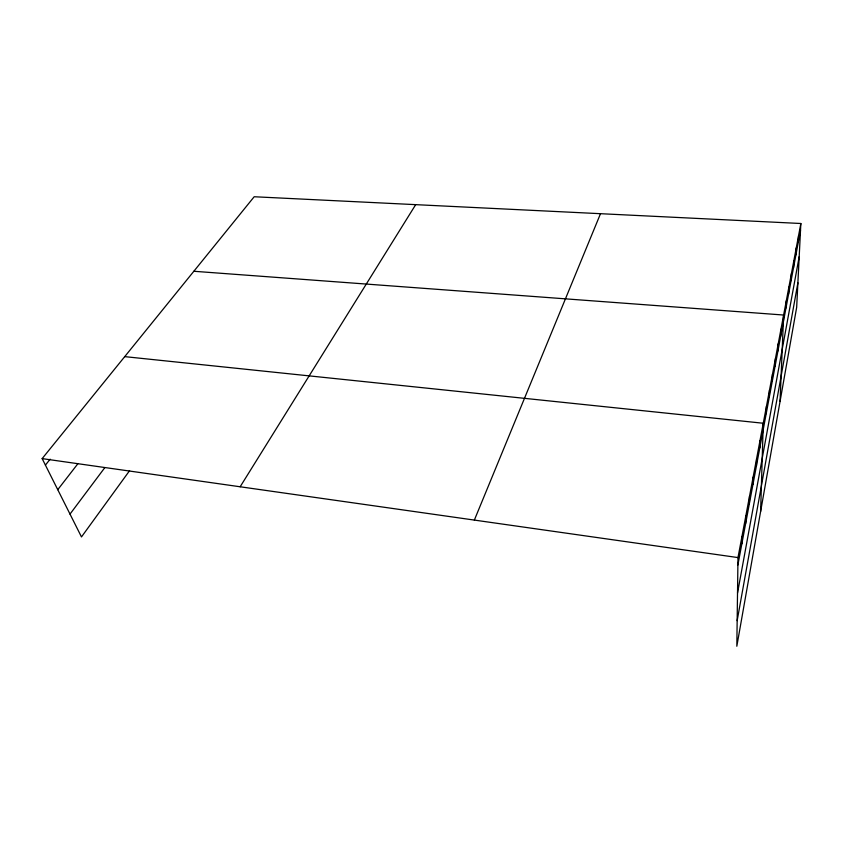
<?xml version="1.0" encoding="UTF-8"?>
<svg xmlns="http://www.w3.org/2000/svg" width="843" height="843" viewBox="0 0 843 843"><rect width="100%" height="100%" fill="white"/><g stroke="black" fill="none" stroke-linecap="round" stroke-linejoin="round"><path stroke-width="1.26" d="M800.85 223.5L737.983 557.581L736.824 646.254L796.667 307.347L800.85 223.5L254.186 196.746L42.15 458.613L81.476 536.938L129.59 470.668M741.84 543.872L741.956 536.443M745.665 523.429L745.802 516M749.364 503.661L749.522 496.242M752.947 484.514L753.126 477.106M756.424 465.979L756.614 458.592M759.785 448.023L759.986 440.647M760.618 511.543L763.263 423.249L124.722 356.631M766.203 413.713L766.435 406.389M769.269 397.327L769.511 390.024M772.241 381.426L772.504 374.144M775.139 365.978L775.402 358.718M777.941 350.962L778.226 343.744M780.671 336.368L780.966 329.181M780.049 401.479L783.632 315.029L193.837 271.267M785.992 307.969L786.298 300.846M788.574 294.154L788.89 287.063M791.092 280.708L791.408 273.648M793.537 267.631L793.864 260.603M795.929 254.892L796.256 247.905M798.247 242.489L798.584 235.545M737.161 620.648L797.899 282.795M737.52 593.05L799.196 256.662M737.888 565.01L800.502 230.413M474.356 520.089L600.501 213.701M240.15 486.78L415.694 204.649M70.011 514.093L104.743 467.739M57.756 489.688L77.988 463.587M45.406 465.104L50.158 459.182M42.15 458.613L737.983 557.581"/></g></svg>
